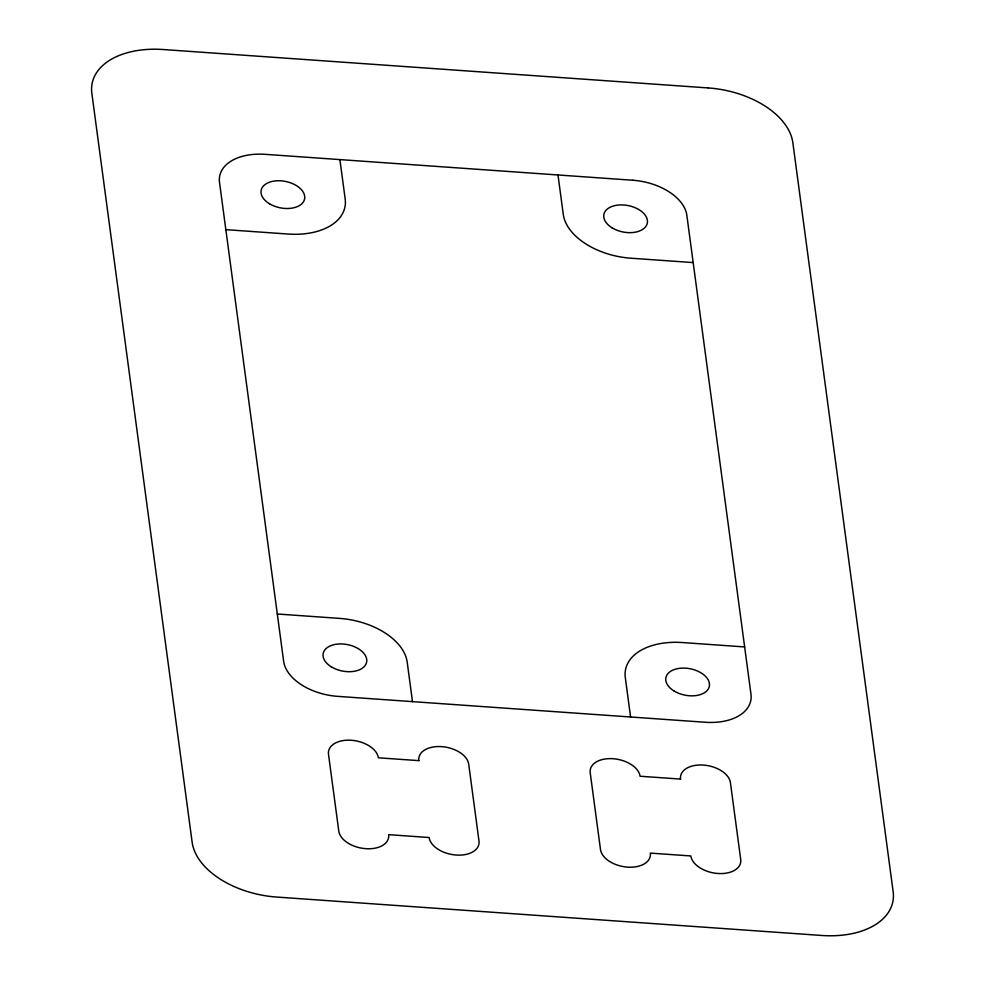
<?xml version="1.0" encoding="UTF-8"?>
<svg xmlns="http://www.w3.org/2000/svg" width="985" height="985" viewBox="0 0 985 985"><rect width="100%" height="100%" fill="white"/><g stroke="black" fill="none" stroke-linecap="round" stroke-linejoin="round"><path stroke-width="1.48" d="M225.836 229.653L288.149 234.048A63.299 38.44 11.2 0 0 345.181 199.019L339.899 159.595M693.181 262.589L630.868 258.205A63.299 38.44 11.2 0 1 563.272 214.385L557.99 174.973M277.302 614L339.616 618.395A63.299 38.44 11.2 0 1 407.211 662.203L412.493 701.628M744.648 646.936L682.334 642.54A63.299 38.44 11.2 0 0 625.303 677.569L630.585 716.994M708.363 87.948L163.141 49.521A79.12 48.056 11.2 0 0 91.851 93.304L192.149 842.286A79.12 48.056 11.2 0 0 276.637 897.052L821.859 935.479A79.12 48.056 11.2 0 0 893.149 891.696L792.851 142.714A79.12 48.056 11.2 0 0 708.363 87.948M632.764 180.243L265.125 154.325A50.629 30.757 11.2 0 0 219.507 182.348L283.643 661.304A50.629 30.757 11.2 0 0 337.707 696.358L705.358 722.264A50.629 30.757 11.2 0 0 750.976 694.24L686.841 215.284A50.629 30.757 11.2 0 0 632.764 180.243M418.847 760.642L378.351 757.797A25.314 15.378 11.2 0 0 351.313 740.264A25.314 15.378 11.2 0 0 328.498 754.276L338.791 831.155A25.314 15.378 11.2 0 0 365.829 848.676A25.314 15.378 11.2 0 0 388.644 834.664L429.14 837.521A25.314 15.378 11.2 0 0 456.178 855.042A25.314 15.378 11.2 0 0 478.993 841.03L468.7 764.163A25.314 15.378 11.2 0 0 441.662 746.63A25.314 15.378 11.2 0 0 418.847 760.642M680.561 779.086L640.053 776.229A25.314 15.378 11.2 0 0 613.015 758.709A25.314 15.378 11.2 0 0 590.212 772.72L600.505 849.587A25.314 15.378 11.2 0 0 627.531 867.12A25.314 15.378 11.2 0 0 650.346 853.108L690.854 855.953A25.314 15.378 11.2 0 0 717.893 873.486A25.314 15.378 11.2 0 0 740.708 859.474L730.414 782.607A25.314 15.378 11.2 0 0 703.376 765.074A25.314 15.378 11.2 0 0 680.561 779.086M269.57 203.809A22.15 13.458 11.2 0 0 304.574 199.069A22.15 13.458 11.2 0 0 274.47 181.018A22.15 13.458 11.2 0 0 269.57 203.809M674.306 691.138A22.15 13.458 11.2 0 0 709.311 686.397A22.15 13.458 11.2 0 0 679.207 668.359A22.15 13.458 11.2 0 0 674.306 691.138M331.588 666.993A22.15 13.458 11.2 0 0 366.605 662.252A22.15 13.458 11.2 0 0 336.501 644.202A22.15 13.458 11.2 0 0 331.588 666.993M612.288 227.954A22.15 13.458 11.2 0 0 647.293 223.213A22.15 13.458 11.2 0 0 617.189 205.175A22.15 13.458 11.2 0 0 612.288 227.954"/></g></svg>
